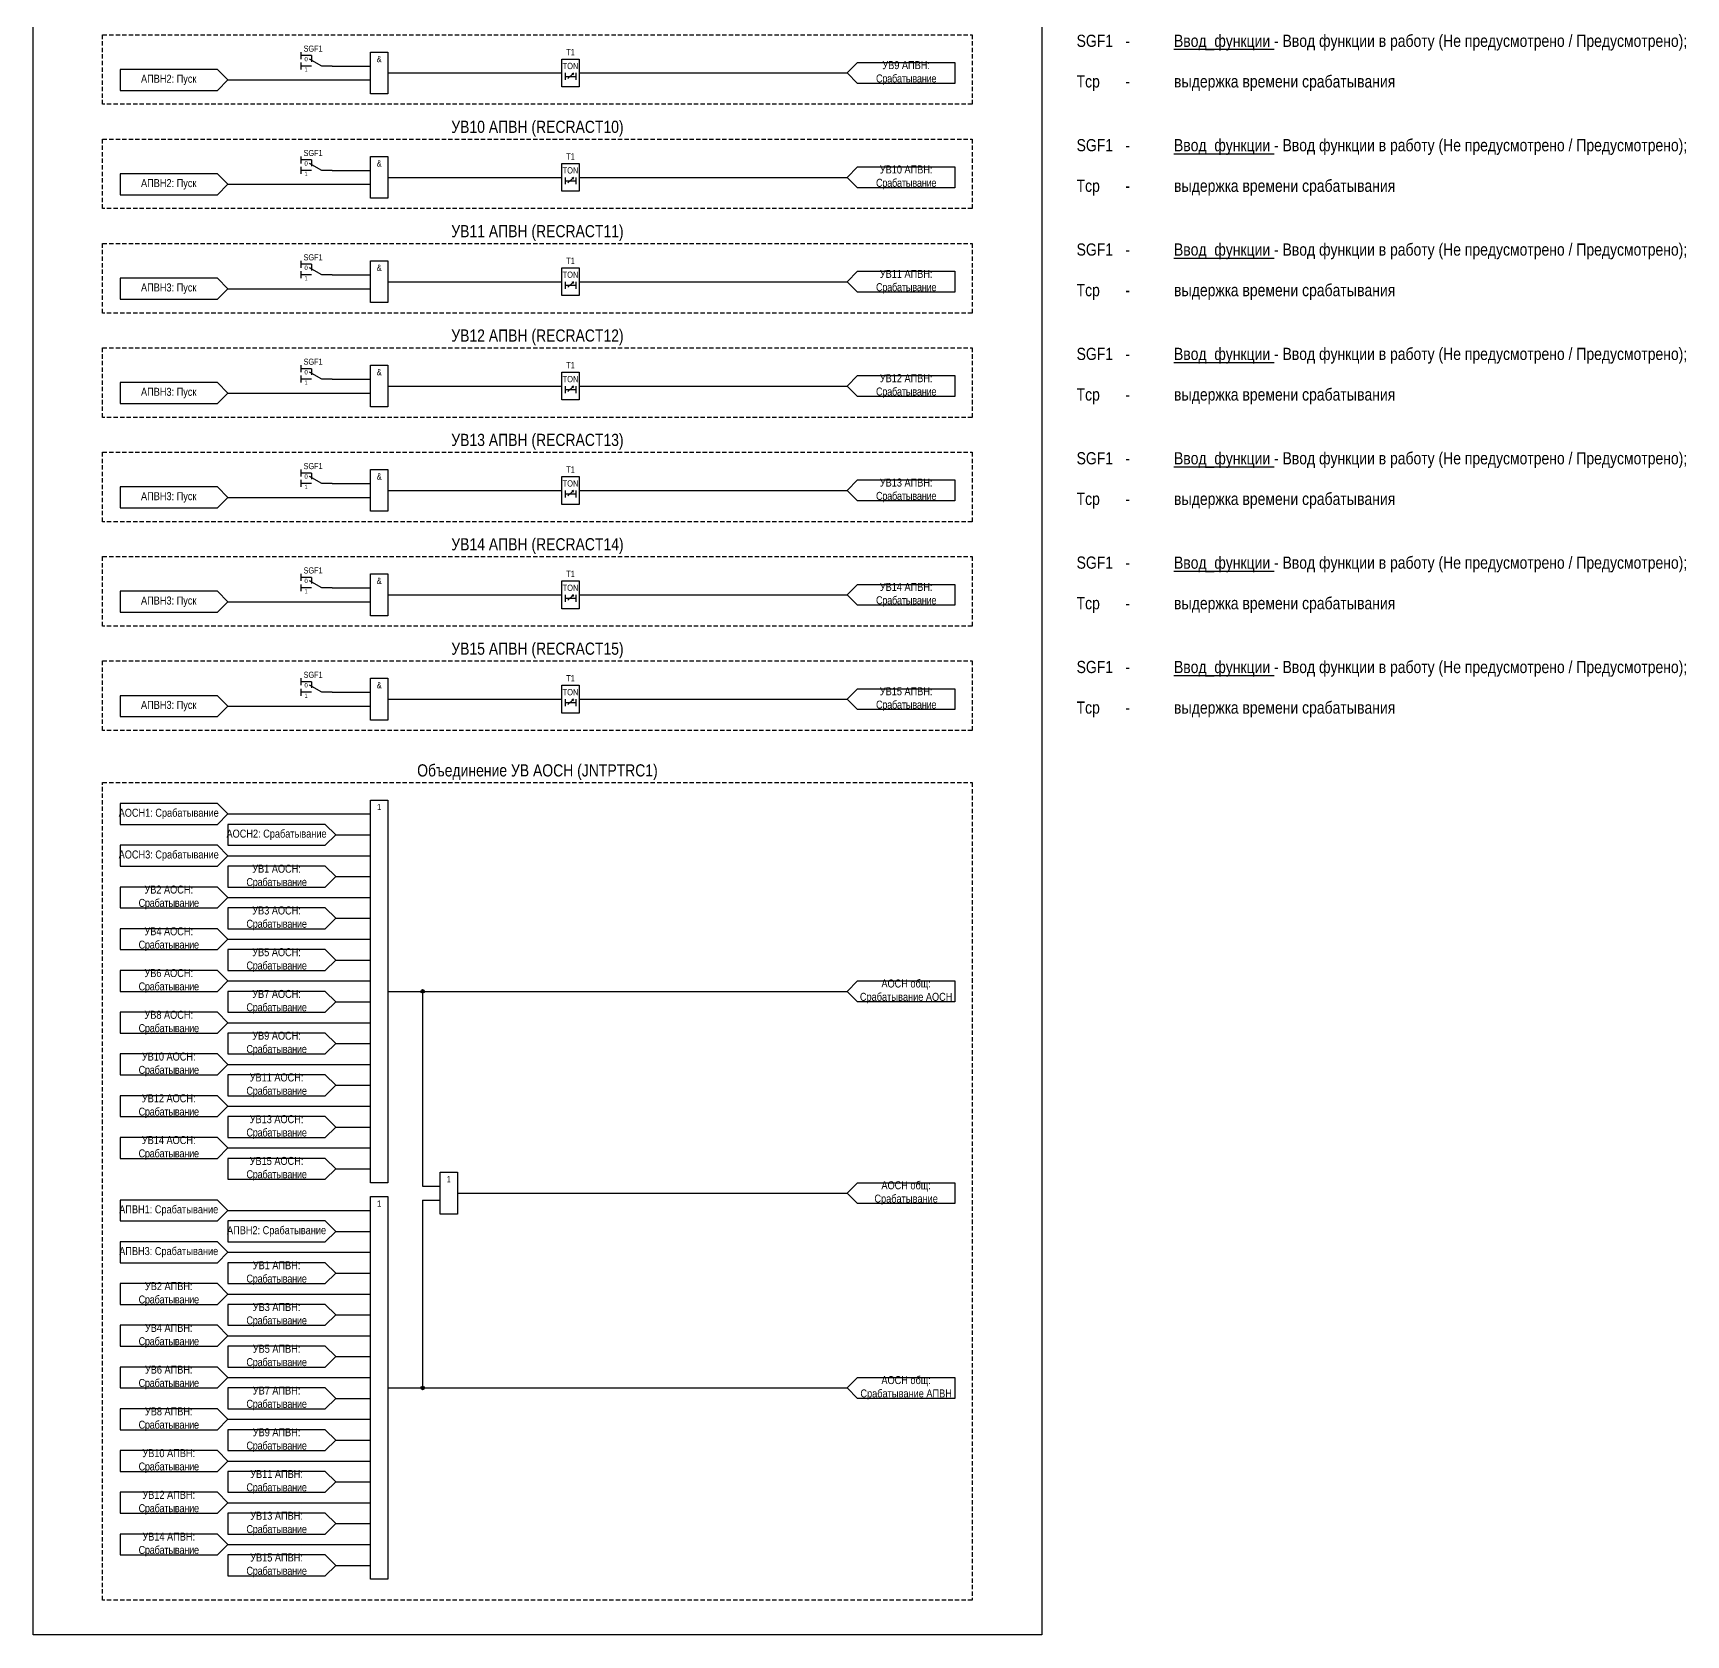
# Model space of a CAD drawing. Header units: millimetres. Extents: x -1017 to 1389, y -932 to 1669.
# Drawn here: x -1017 to -541.8, y 0 to 460.5 of the extents above; entities that cross this region are included whole.
import ezdxf
from ezdxf.enums import TextEntityAlignment as Align

# ---------------------------------------------------------------- set-up
doc = ezdxf.new("R2010")
doc.units = ezdxf.units.MM
doc.linetypes.add('штриховая2', pattern=[0.375, 0.25, -0.125])
doc.layers.add('Основная', color=7, linetype='Continuous')
doc.styles.add('2.5_Gost_RD', font='ARIALN.TTF', dxfattribs={"height": 2.5})
doc.styles.add('3.5_Gost_RD', font='ARIALN.TTF', dxfattribs={"height": 3.5})
doc.styles.add('Вывод', font='ARIALN.TTF', dxfattribs={"height": 2.5})
doc.styles.add('Компонент', font='ARIALN.TTF', dxfattribs={"height": 3.5})

# ---------------------------------------------------------------- blocks, each defined once
blk = doc.blocks.new('*U79')
at = {"layer": 'Основная', "color": 0}
blk.add_line((0, 0), (7, 4), dxfattribs=at)
at = {"layer": 'Основная', "ltscale": 0.35}
blk.add_line((6, 6), (6, 2.5), dxfattribs=at)
blk = doc.blocks.new('*U91')
at = {"layer": 'Основная', "color": 0}
for p, q in [((-3, 6), (-9, 6)), ((-3, 0), (-9, 0)), ((9, 0), (3, 0))]:
    blk.add_line(p, q, dxfattribs=at)
at = {"layer": 'Основная', "ltscale": 0.25, "xscale": -1}
blk.add_blockref('*U79', (3, 0), dxfattribs=at)
at = {"layer": 'Основная'}
for tag, height, style, p in [('ОУ', 3.5, 'Компонент', (-2, 10)), ('В1', 2.5, 'Вывод', (-13, 6)), ('В2', 2.5, 'Вывод', (-6, 4)), ('В3', 2.5, 'Вывод', (-6, -2))]:
    blk.add_attdef(tag, text='', height=height, dxfattribs=dict(at, style=style)).set_placement(p, align=Align.MIDDLE_CENTER)
blk = doc.blocks.new('Точка')
at = {"ltscale": 100}
h = blk.add_hatch(color=256, dxfattribs=at)
h.dxf.hatch_style = 1
edge = h.paths.add_edge_path()
edge.add_arc((0, 0), 0.5, 0, 360)
blk.add_circle((0, 0), 0.5, dxfattribs=at)

msp = doc.modelspace()

# ---------------------------------------------------------------- linework, layer by layer
at = {"ltscale": 100}
for p, q in [((-863.3, 447.46), (-861.63, 448.95)), ((-861.63, 448.95), (-862.15, 448.73)), ((-861.63, 448.95), (-861.89, 448.48)), ((-863.3, 417.46), (-861.63, 418.95)), ((-861.63, 418.95), (-862.15, 418.73)), ((-861.63, 418.95), (-861.89, 418.48)), ((-863.3, 387.46), (-861.63, 388.95)), ((-861.63, 388.95), (-862.15, 388.73)), ((-861.63, 388.95), (-861.89, 388.48)), ((-863.3, 357.46), (-861.63, 358.95)), ((-861.63, 358.95), (-862.15, 358.73)), ((-861.63, 358.95), (-861.89, 358.48)), ((-863.3, 327.46), (-861.63, 328.95)), ((-861.63, 328.95), (-862.15, 328.73)), ((-861.63, 328.95), (-861.89, 328.48)), ((-863.3, 297.46), (-861.63, 298.95)), ((-861.63, 298.95), (-862.15, 298.73)), ((-861.63, 298.95), (-861.89, 298.48)), ((-863.3, 267.46), (-861.63, 268.95)), ((-861.63, 268.95), (-862.15, 268.73)), ((-861.63, 268.95), (-861.89, 268.48)), ((-905, 185), (-905, 129)), ((-905, 129), (-900, 129)), ((-905, 125), (-905, 71)), ((-905, 125), (-900, 125))]:
    msp.add_line(p, q, dxfattribs=at)
at = {"color": 3, "ltscale": 100}
msp.add_lwpolyline([(-1017, 1653), (-727, 1653), (-727, 0), (-1017, 0)], close=True, dxfattribs=at)
at = {"ltscale": 100}
for points in [[(-865, 453), (-860, 453), (-860, 445), (-865, 445)], [(-865, 423), (-860, 423), (-860, 415), (-865, 415)], [(-865, 393), (-860, 393), (-860, 385), (-865, 385)], [(-865, 363), (-860, 363), (-860, 355), (-865, 355)], [(-865, 333), (-860, 333), (-860, 325), (-865, 325)], [(-865, 303), (-860, 303), (-860, 295), (-865, 295)], [(-865, 273), (-860, 273), (-860, 265), (-865, 265)]]:
    msp.add_lwpolyline(points, close=True, dxfattribs=at)
for points in [[(-864, 449), (-864, 447)], [(-864, 448), (-861, 448)], [(-861, 449), (-861, 447)], [(-864, 419), (-864, 417)], [(-861, 419), (-861, 417)], [(-864, 418), (-861, 418)], [(-864, 389), (-864, 387)], [(-864, 388), (-861, 388)], [(-861, 389), (-861, 387)], [(-864, 359), (-864, 357)], [(-864, 358), (-861, 358)], [(-861, 359), (-861, 357)], [(-864, 329), (-864, 327)], [(-864, 328), (-861, 328)], [(-861, 329), (-861, 327)], [(-864, 299), (-864, 297)], [(-864, 298), (-861, 298)], [(-861, 299), (-861, 297)], [(-864, 269), (-864, 267)], [(-864, 268), (-861, 268)], [(-861, 269), (-861, 267)]]:
    msp.add_lwpolyline(points, dxfattribs=at)
at = {"layer": 'Основная', "ltscale": 100}
for p, q in [((-940, 455), (-940, 453)), ((-940, 452), (-940, 450)), ((-940, 425), (-940, 423)), ((-940, 422), (-940, 420)), ((-940, 395), (-940, 393)), ((-940, 392), (-940, 390)), ((-940, 365), (-940, 363)), ((-940, 362), (-940, 360)), ((-940, 335), (-940, 333)), ((-940, 332), (-940, 330)), ((-940, 305), (-940, 303)), ((-940, 302), (-940, 300)), ((-940, 275), (-940, 273)), ((-940, 272), (-940, 270))]:
    msp.add_line(p, q, dxfattribs=at)
at = {"layer": 'Основная', "linetype": 'штриховая2', "ltscale": 5}
for points in [[(-997, 460), (-747, 460), (-747, 440), (-997, 440)], [(-997, 430), (-747, 430), (-747, 410), (-997, 410)], [(-997, 400), (-747, 400), (-747, 380), (-997, 380)], [(-997, 370), (-747, 370), (-747, 350), (-997, 350)], [(-997, 340), (-747, 340), (-747, 320), (-997, 320)], [(-997, 310), (-747, 310), (-747, 290), (-997, 290)], [(-997, 280), (-747, 280), (-747, 260), (-997, 260)], [(-997, 245), (-747, 245), (-747, 10), (-997, 10)]]:
    msp.add_lwpolyline(points, close=True, dxfattribs=at)
at = {"layer": 'Основная', "ltscale": 100}
for points in [[(-920, 446), (-920, 455), (-915, 455), (-915, 443), (-920, 443), (-920, 446)], [(-961, 447), (-964, 450), (-992, 450), (-992, 444), (-964, 444), (-961, 447)], [(-961, 447), (-920, 447)], [(-931, 451), (-920, 451)], [(-915, 449), (-865, 449)], [(-860, 449), (-783, 449)], [(-920, 416), (-920, 425), (-915, 425), (-915, 413), (-920, 413), (-920, 416)], [(-961, 417), (-964, 420), (-992, 420), (-992, 414), (-964, 414), (-961, 417)], [(-931, 421), (-920, 421)], [(-915, 419), (-865, 419)], [(-860, 419), (-783, 419)], [(-961, 417), (-920, 417)], [(-920, 386), (-920, 395), (-915, 395), (-915, 383), (-920, 383), (-920, 386)], [(-961, 387), (-964, 390), (-992, 390), (-992, 384), (-964, 384), (-961, 387)], [(-931, 391), (-920, 391)], [(-961, 387), (-920, 387)], [(-915, 389), (-865, 389)], [(-860, 389), (-783, 389)], [(-920, 356), (-920, 365), (-915, 365), (-915, 353), (-920, 353), (-920, 356)], [(-961, 357), (-964, 360), (-992, 360), (-992, 354), (-964, 354), (-961, 357)], [(-961, 357), (-920, 357)], [(-931, 361), (-920, 361)], [(-915, 359), (-865, 359)], [(-860, 359), (-783, 359)], [(-920, 326), (-920, 335), (-915, 335), (-915, 323), (-920, 323), (-920, 326)], [(-961, 327), (-964, 330), (-992, 330), (-992, 324), (-964, 324), (-961, 327)], [(-931, 331), (-920, 331)], [(-915, 329), (-865, 329)], [(-860, 329), (-783, 329)], [(-961, 327), (-920, 327)], [(-920, 296), (-920, 305), (-915, 305), (-915, 293), (-920, 293), (-920, 296)], [(-961, 297), (-964, 300), (-992, 300), (-992, 294), (-964, 294), (-961, 297)], [(-931, 301), (-920, 301)], [(-961, 297), (-920, 297)], [(-915, 299), (-865, 299)], [(-860, 299), (-783, 299)], [(-931, 271), (-920, 271)], [(-920, 266), (-920, 275), (-915, 275), (-915, 263), (-920, 263), (-920, 266)], [(-961, 267), (-964, 270), (-992, 270), (-992, 264), (-964, 264), (-961, 267)], [(-961, 267), (-920, 267)], [(-915, 269), (-865, 269)], [(-860, 269), (-783, 269)], [(-961, 236), (-964, 239), (-992, 239), (-992, 233), (-964, 233), (-961, 236)], [(-920, 231), (-920, 240), (-915, 240), (-915, 130), (-920, 130), (-920, 231)], [(-961, 236), (-920, 236)], [(-930, 230), (-933, 233), (-961, 233), (-961, 227), (-933, 227), (-930, 230)], [(-930, 230), (-920, 230)], [(-961, 224), (-964, 227), (-992, 227), (-992, 221), (-964, 221), (-961, 224)], [(-961, 224), (-920, 224)], [(-930, 218), (-933, 221), (-961, 221), (-961, 215), (-933, 215), (-930, 218)], [(-961, 212), (-964, 215), (-992, 215), (-992, 209), (-964, 209), (-961, 212)], [(-930, 218), (-920, 218)], [(-961, 212), (-920, 212)], [(-930, 206), (-933, 209), (-961, 209), (-961, 203), (-933, 203), (-930, 206)], [(-930, 206), (-920, 206)], [(-961, 200), (-964, 203), (-992, 203), (-992, 197), (-964, 197), (-961, 200)], [(-961, 200), (-920, 200)], [(-930, 194), (-933, 197), (-961, 197), (-961, 191), (-933, 191), (-930, 194)], [(-961, 188), (-964, 191), (-992, 191), (-992, 185), (-964, 185), (-961, 188)], [(-930, 194), (-920, 194)], [(-961, 188), (-920, 188)], [(-930, 182), (-933, 185), (-961, 185), (-961, 179), (-933, 179), (-930, 182)], [(-930, 182), (-920, 182)], [(-915, 185), (-783, 185)], [(-961, 176), (-964, 179), (-992, 179), (-992, 173), (-964, 173), (-961, 176)], [(-961, 176), (-920, 176)], [(-930, 170), (-933, 173), (-961, 173), (-961, 167), (-933, 167), (-930, 170)], [(-961, 164), (-964, 167), (-992, 167), (-992, 161), (-964, 161), (-961, 164)], [(-930, 170), (-920, 170)], [(-961, 164), (-920, 164)], [(-930, 158), (-933, 161), (-961, 161), (-961, 155), (-933, 155), (-930, 158)], [(-930, 158), (-920, 158)], [(-961, 152), (-964, 155), (-992, 155), (-992, 149), (-964, 149), (-961, 152)], [(-961, 152), (-920, 152)], [(-930, 146), (-933, 149), (-961, 149), (-961, 143), (-933, 143), (-930, 146)], [(-961, 140), (-964, 143), (-992, 143), (-992, 137), (-964, 137), (-961, 140)], [(-930, 146), (-920, 146)], [(-961, 140), (-920, 140)], [(-930, 134), (-933, 137), (-961, 137), (-961, 131), (-933, 131), (-930, 134)], [(-930, 134), (-920, 134)], [(-900, 124), (-900, 133), (-895, 133), (-895, 121), (-900, 121), (-900, 124)], [(-961, 122), (-964, 125), (-992, 125), (-992, 119), (-964, 119), (-961, 122)], [(-920, 117), (-920, 126), (-915, 126), (-915, 16), (-920, 16), (-920, 117)], [(-895, 127), (-783, 127)], [(-961, 122), (-920, 122)], [(-930, 116), (-933, 119), (-961, 119), (-961, 113), (-933, 113), (-930, 116)], [(-930, 116), (-920, 116)], [(-961, 110), (-964, 113), (-992, 113), (-992, 107), (-964, 107), (-961, 110)], [(-961, 110), (-920, 110)], [(-930, 104), (-933, 107), (-961, 107), (-961, 101), (-933, 101), (-930, 104)], [(-961, 98), (-964, 101), (-992, 101), (-992, 95), (-964, 95), (-961, 98)], [(-930, 104), (-920, 104)], [(-961, 98), (-920, 98)], [(-930, 92), (-933, 95), (-961, 95), (-961, 89), (-933, 89), (-930, 92)], [(-930, 92), (-920, 92)], [(-961, 86), (-964, 89), (-992, 89), (-992, 83), (-964, 83), (-961, 86)], [(-961, 86), (-920, 86)], [(-930, 80), (-933, 83), (-961, 83), (-961, 77), (-933, 77), (-930, 80)], [(-961, 74), (-964, 77), (-992, 77), (-992, 71), (-964, 71), (-961, 74)], [(-930, 80), (-920, 80)], [(-961, 74), (-920, 74)], [(-930, 68), (-933, 71), (-961, 71), (-961, 65), (-933, 65), (-930, 68)], [(-930, 68), (-920, 68)], [(-915, 71), (-783, 71)], [(-961, 62), (-964, 65), (-992, 65), (-992, 59), (-964, 59), (-961, 62)], [(-961, 62), (-920, 62)], [(-930, 56), (-933, 59), (-961, 59), (-961, 53), (-933, 53), (-930, 56)], [(-961, 50), (-964, 53), (-992, 53), (-992, 47), (-964, 47), (-961, 50)], [(-930, 56), (-920, 56)], [(-961, 50), (-920, 50)], [(-930, 44), (-933, 47), (-961, 47), (-961, 41), (-933, 41), (-930, 44)], [(-930, 44), (-920, 44)], [(-961, 38), (-964, 41), (-992, 41), (-992, 35), (-964, 35), (-961, 38)], [(-961, 38), (-920, 38)], [(-930, 32), (-933, 35), (-961, 35), (-961, 29), (-933, 29), (-930, 32)], [(-961, 26), (-964, 29), (-992, 29), (-992, 23), (-964, 23), (-961, 26)], [(-930, 32), (-920, 32)], [(-961, 26), (-920, 26)], [(-930, 20), (-933, 23), (-961, 23), (-961, 17), (-933, 17), (-930, 20)], [(-930, 20), (-920, 20)]]:
    msp.add_lwpolyline(points, dxfattribs=at)
for points in [[(-752, 452), (-752, 446), (-780, 446), (-783, 449), (-780, 452)], [(-752, 422), (-752, 416), (-780, 416), (-783, 419), (-780, 422)], [(-752, 392), (-752, 386), (-780, 386), (-783, 389), (-780, 392)], [(-752, 362), (-752, 356), (-780, 356), (-783, 359), (-780, 362)], [(-752, 332), (-752, 326), (-780, 326), (-783, 329), (-780, 332)], [(-752, 302), (-752, 296), (-780, 296), (-783, 299), (-780, 302)], [(-752, 272), (-752, 266), (-780, 266), (-783, 269), (-780, 272)], [(-752, 188), (-752, 182), (-780, 182), (-783, 185), (-780, 188)], [(-752, 130), (-752, 124), (-780, 124), (-783, 127), (-780, 130)], [(-752, 74), (-752, 68), (-780, 68), (-783, 71), (-780, 74)]]:
    msp.add_lwpolyline(points, close=True, dxfattribs=at)

# ---------------------------------------------------------------- block references
at = {"layer": 'Основная', "ltscale": 0.25}
ref = msp.add_blockref('*U91', (-935.5, 451), dxfattribs=dict(at, xscale=0.5, yscale=0.5, zscale=0.5))
ref.add_attrib('ОУ', 'SGF1', dxfattribs={"height": 1.75, "style": 'Компонент'}).set_placement((-936.5, 456), align=Align.MIDDLE_CENTER)
ref.add_attrib('В2', '0', dxfattribs={"height": 1.25, "style": 'Вывод'}).set_placement((-938.5, 453), align=Align.MIDDLE_CENTER)
ref.add_attrib('В3', '1', dxfattribs={"height": 1.25, "style": 'Вывод'}).set_placement((-938.5, 450), align=Align.MIDDLE_CENTER)
ref = msp.add_blockref('*U91', (-935.5, 421), dxfattribs=dict(at, xscale=0.5, yscale=0.5, zscale=0.5))
ref.add_attrib('ОУ', 'SGF1', dxfattribs={"height": 1.75, "style": 'Компонент'}).set_placement((-936.5, 426), align=Align.MIDDLE_CENTER)
ref.add_attrib('В2', '0', dxfattribs={"height": 1.25, "style": 'Вывод'}).set_placement((-938.5, 423), align=Align.MIDDLE_CENTER)
ref.add_attrib('В3', '1', dxfattribs={"height": 1.25, "style": 'Вывод'}).set_placement((-938.5, 420), align=Align.MIDDLE_CENTER)
ref = msp.add_blockref('*U91', (-935.5, 391), dxfattribs=dict(at, xscale=0.5, yscale=0.5, zscale=0.5))
ref.add_attrib('ОУ', 'SGF1', dxfattribs={"height": 1.75, "style": 'Компонент'}).set_placement((-936.5, 396), align=Align.MIDDLE_CENTER)
ref.add_attrib('В2', '0', dxfattribs={"height": 1.25, "style": 'Вывод'}).set_placement((-938.5, 393), align=Align.MIDDLE_CENTER)
ref.add_attrib('В3', '1', dxfattribs={"height": 1.25, "style": 'Вывод'}).set_placement((-938.5, 390), align=Align.MIDDLE_CENTER)
ref = msp.add_blockref('*U91', (-935.5, 361), dxfattribs=dict(at, xscale=0.5, yscale=0.5, zscale=0.5))
ref.add_attrib('ОУ', 'SGF1', dxfattribs={"height": 1.75, "style": 'Компонент'}).set_placement((-936.5, 366), align=Align.MIDDLE_CENTER)
ref.add_attrib('В2', '0', dxfattribs={"height": 1.25, "style": 'Вывод'}).set_placement((-938.5, 363), align=Align.MIDDLE_CENTER)
ref.add_attrib('В3', '1', dxfattribs={"height": 1.25, "style": 'Вывод'}).set_placement((-938.5, 360), align=Align.MIDDLE_CENTER)
ref = msp.add_blockref('*U91', (-935.5, 331), dxfattribs=dict(at, xscale=0.5, yscale=0.5, zscale=0.5))
ref.add_attrib('ОУ', 'SGF1', dxfattribs={"height": 1.75, "style": 'Компонент'}).set_placement((-936.5, 336), align=Align.MIDDLE_CENTER)
ref.add_attrib('В2', '0', dxfattribs={"height": 1.25, "style": 'Вывод'}).set_placement((-938.5, 333), align=Align.MIDDLE_CENTER)
ref.add_attrib('В3', '1', dxfattribs={"height": 1.25, "style": 'Вывод'}).set_placement((-938.5, 330), align=Align.MIDDLE_CENTER)
ref = msp.add_blockref('*U91', (-935.5, 301), dxfattribs=dict(at, xscale=0.5, yscale=0.5, zscale=0.5))
ref.add_attrib('ОУ', 'SGF1', dxfattribs={"height": 1.75, "style": 'Компонент'}).set_placement((-936.5, 306), align=Align.MIDDLE_CENTER)
ref.add_attrib('В2', '0', dxfattribs={"height": 1.25, "style": 'Вывод'}).set_placement((-938.5, 303), align=Align.MIDDLE_CENTER)
ref.add_attrib('В3', '1', dxfattribs={"height": 1.25, "style": 'Вывод'}).set_placement((-938.5, 300), align=Align.MIDDLE_CENTER)
ref = msp.add_blockref('*U91', (-935.5, 271), dxfattribs=dict(at, xscale=0.5, yscale=0.5, zscale=0.5))
ref.add_attrib('ОУ', 'SGF1', dxfattribs={"height": 1.75, "style": 'Компонент'}).set_placement((-936.5, 276), align=Align.MIDDLE_CENTER)
ref.add_attrib('В2', '0', dxfattribs={"height": 1.25, "style": 'Вывод'}).set_placement((-938.5, 273), align=Align.MIDDLE_CENTER)
ref.add_attrib('В3', '1', dxfattribs={"height": 1.25, "style": 'Вывод'}).set_placement((-938.5, 270), align=Align.MIDDLE_CENTER)
at = {"layer": 'Основная', "ltscale": 100}
for p in [(-905, 185), (-905, 71)]:
    msp.add_blockref('Точка', p, dxfattribs=at)

# ---------------------------------------------------------------- texts
at = {"color": 30, "ltscale": 100, "char_height": 3.5, "style": '3.5_Gost_RD'}
for s, insert, width, attachment_point in [('SGF1^I-^I{\\LВвод_функции} - Ввод функции в работу (Не предусмотрено / Предусмотрено);\\P\\PTср^I- ^Iвыдержка времени срабатывания', (-717, 460), 176, 1), ('УВ10 АПВН (RECRACT10)', (-872, 433), 250, 5), ('SGF1^I-^I{\\LВвод_функции} - Ввод функции в работу (Не предусмотрено / Предусмотрено);\\P\\PTср^I- ^Iвыдержка времени срабатывания', (-717, 430), 176, 1), ('УВ11 АПВН (RECRACT11)', (-872, 403), 250, 5), ('SGF1^I-^I{\\LВвод_функции} - Ввод функции в работу (Не предусмотрено / Предусмотрено);\\P\\PTср^I- ^Iвыдержка времени срабатывания', (-717, 400), 176, 1), ('УВ12 АПВН (RECRACT12)', (-872, 373), 250, 5), ('SGF1^I-^I{\\LВвод_функции} - Ввод функции в работу (Не предусмотрено / Предусмотрено);\\P\\PTср^I- ^Iвыдержка времени срабатывания', (-717, 370), 176, 1), ('УВ13 АПВН (RECRACT13)', (-872, 343), 250, 5), ('SGF1^I-^I{\\LВвод_функции} - Ввод функции в работу (Не предусмотрено / Предусмотрено);\\P\\PTср^I- ^Iвыдержка времени срабатывания', (-717, 340), 176, 1), ('УВ14 АПВН (RECRACT14)', (-872, 313), 250, 5), ('SGF1^I-^I{\\LВвод_функции} - Ввод функции в работу (Не предусмотрено / Предусмотрено);\\P\\PTср^I- ^Iвыдержка времени срабатывания', (-717, 310), 176, 1), ('УВ15 АПВН (RECRACT15)', (-872, 283), 250, 5), ('SGF1^I-^I{\\LВвод_функции} - Ввод функции в работу (Не предусмотрено / Предусмотрено);\\P\\PTср^I- ^Iвыдержка времени срабатывания', (-717, 280), 176, 1), ('Объединение УВ АОСН (JNTPTRC1)', (-872, 248), 250, 5)]:
    msp.add_mtext(s, dxfattribs=dict(at, insert=insert, width=width, attachment_point=attachment_point))
at = {"ltscale": 100, "char_height": 1.8, "width": 5, "attachment_point": 5, "style": '2.5_Gost_RD'}
for s, insert in [('TON', (-862.5, 451)), ('T1', (-862.5, 455)), ('T1', (-862.5, 425)), ('TON', (-862.5, 421)), ('T1', (-862.5, 395)), ('TON', (-862.5, 391)), ('T1', (-862.5, 365)), ('TON', (-862.5, 361)), ('T1', (-862.5, 335)), ('TON', (-862.5, 331)), ('T1', (-862.5, 305)), ('TON', (-862.5, 301)), ('T1', (-862.5, 275)), ('TON', (-862.5, 271))]:
    msp.add_mtext(s, dxfattribs=dict(at, insert=insert))
at = {"layer": 'Основная', "ltscale": 100, "char_height": 1.8, "width": 5, "attachment_point": 5, "style": '2.5_Gost_RD'}
for s, insert in [('&', (-917.5, 453)), ('&', (-917.5, 423)), ('&', (-917.5, 393)), ('&', (-917.5, 363)), ('&', (-917.5, 333)), ('&', (-917.5, 303)), ('&', (-917.5, 273)), ('1', (-917.5, 238)), ('1', (-897.5, 131)), ('1', (-917.5, 124))]:
    msp.add_mtext(s, dxfattribs=dict(at, insert=insert))
at = {"layer": 'Основная', "color": 0, "ltscale": 100, "char_height": 2.3, "width": 28, "attachment_point": 5, "style": '2.5_Gost_RD'}
for s, insert in [('{\\C256;УВ9 АПВН: \\T0.95;Срабатывание}', (-766, 449)), ('{\\C256;АПВН2: Пуск}', (-978, 447)), ('{\\C256;АПВН2: Пуск}', (-978, 417)), ('{\\C256;УВ10 АПВН: \\T0.95;Срабатывание}', (-766, 419)), ('{\\C256;УВ11 АПВН: \\T0.95;Срабатывание}', (-766, 389)), ('{\\C256;АПВН3: Пуск}', (-978, 387)), ('{\\C256;УВ12 АПВН: \\T0.95;Срабатывание}', (-766, 359)), ('{\\C256;АПВН3: Пуск}', (-978, 357)), ('{\\C256;АПВН3: Пуск}', (-978, 327)), ('{\\C256;УВ13 АПВН: \\T0.95;Срабатывание}', (-766, 329)), ('{\\C256;УВ14 АПВН: \\T0.95;Срабатывание}', (-766, 299)), ('{\\C256;АПВН3: Пуск}', (-978, 297)), ('{\\C256;УВ15 АПВН: \\T0.95;Срабатывание}', (-766, 269)), ('{\\C256;АПВН3: Пуск}', (-978, 267)), ('{\\C256;АОСН1: Срабатывание}', (-978, 236)), ('{\\C256;АОСН2: Срабатывание}', (-947, 230)), ('{\\C256;АОСН3: Срабатывание}', (-978, 224)), ('{\\C256;УВ1 АОСН: \\T0.95;Срабатывание}', (-947, 218)), ('{\\C256;УВ2 АОСН: \\T0.95;Срабатывание}', (-978, 212)), ('{\\C256;УВ3 АОСН: \\T0.95;Срабатывание}', (-947, 206)), ('{\\C256;УВ4 АОСН: \\T0.95;Срабатывание}', (-978, 200)), ('{\\C256;УВ5 АОСН: \\T0.95;Срабатывание}', (-947, 194)), ('{\\C256;УВ6 АОСН: \\T0.95;Срабатывание}', (-978, 188)), ('{\\C256;УВ7 АОСН: \\T0.95;Срабатывание}', (-947, 182)), ('{\\C256;АОСН общ: Срабатывание АОСН}', (-766, 185)), ('{\\C256;УВ8 АОСН: \\T0.95;Срабатывание}', (-978, 176)), ('{\\C256;УВ9 АОСН: \\T0.95;Срабатывание}', (-947, 170)), ('{\\C256;УВ10 АОСН: \\T0.95;Срабатывание}', (-978, 164)), ('{\\C256;УВ11 АОСН: \\T0.95;Срабатывание}', (-947, 158)), ('{\\C256;УВ12 АОСН: \\T0.95;Срабатывание}', (-978, 152)), ('{\\C256;УВ13 АОСН: \\T0.95;Срабатывание}', (-947, 146)), ('{\\C256;УВ14 АОСН: \\T0.95;Срабатывание}', (-978, 140)), ('{\\C256;УВ15 АОСН: \\T0.95;Срабатывание}', (-947, 134)), ('{\\C256;АОСН общ: Срабатывание}', (-766, 127)), ('{\\C256;АПВН1: Срабатывание}', (-978, 122)), ('{\\C256;АПВН2: Срабатывание}', (-947, 116)), ('{\\C256;АПВН3: Срабатывание}', (-978, 110)), ('{\\C256;УВ1 АПВН: \\T0.95;Срабатывание}', (-947, 104)), ('{\\C256;УВ2 АПВН: \\T0.95;Срабатывание}', (-978, 98)), ('{\\C256;УВ3 АПВН: \\T0.95;Срабатывание}', (-947, 92)), ('{\\C256;УВ4 АПВН: \\T0.95;Срабатывание}', (-978, 86)), ('{\\C256;УВ5 АПВН: \\T0.95;Срабатывание}', (-947, 80)), ('{\\C256;УВ6 АПВН: \\T0.95;Срабатывание}', (-978, 74)), ('{\\C256;УВ7 АПВН: \\T0.95;Срабатывание}', (-947, 68)), ('{\\C256;АОСН общ: Срабатывание АПВН}', (-766, 71)), ('{\\C256;УВ8 АПВН: \\T0.95;Срабатывание}', (-978, 62)), ('{\\C256;УВ9 АПВН: \\T0.95;Срабатывание}', (-947, 56)), ('{\\C256;УВ10 АПВН: \\T0.95;Срабатывание}', (-978, 50)), ('{\\C256;УВ11 АПВН: \\T0.95;Срабатывание}', (-947, 44)), ('{\\C256;УВ12 АПВН: \\T0.95;Срабатывание}', (-978, 38)), ('{\\C256;УВ13 АПВН: \\T0.95;Срабатывание}', (-947, 32)), ('{\\C256;УВ14 АПВН: \\T0.95;Срабатывание}', (-978, 26)), ('{\\C256;УВ15 АПВН: \\T0.95;Срабатывание}', (-947, 20))]:
    msp.add_mtext(s, dxfattribs=dict(at, insert=insert))

doc.saveas('drawing.dxf')
